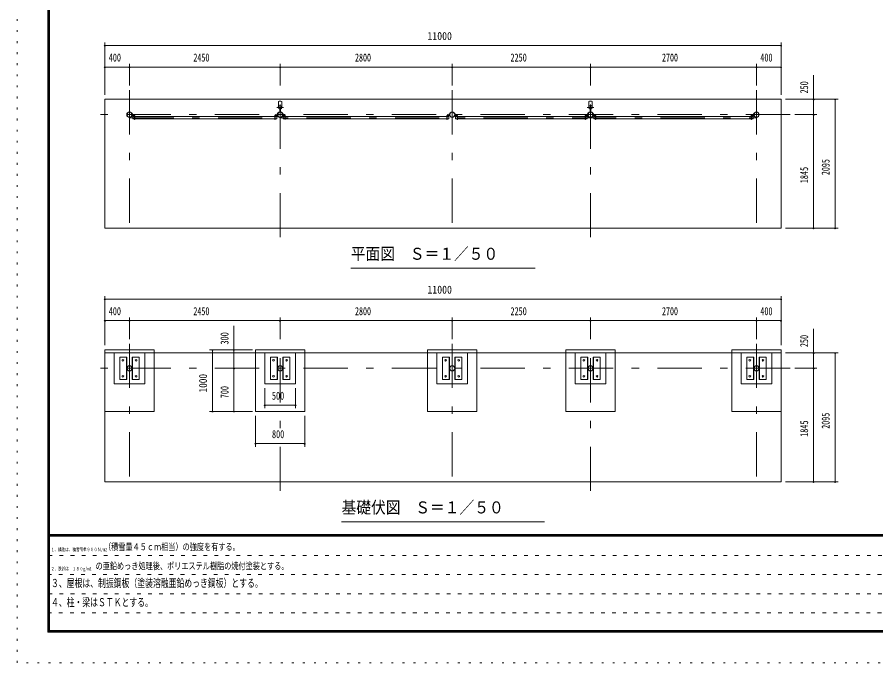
# Model space of a CAD drawing. Units: millimetres, scale not verified, with parts at other scales. Extents: x -25342 to 25343, y -10500 to 10500.
# Drawn here: x -4357 to 9613, y -10500 to 0 of the extents above; entities that cross this region are included whole.
import ezdxf
from ezdxf.enums import TextEntityAlignment as Align

# ---------------------------------------------------------------- set-up
doc = ezdxf.new("R2010")
doc.units = ezdxf.units.MM
doc.header["$LTSCALE"] = 60
for name, pattern in [('USER1', [3, 1, -2]), ('USER3', [24, 12, -5, 2, -5]), ('USER4', [3, 0.5, -2.5])]:
    doc.linetypes.add(name, pattern=pattern)
doc.layers.add('0-1_0-F1TEXT', color=7, linetype='Continuous')
for name, color, linetype, lineweight in [('0-2_1-05BOLD', 7, 'Continuous', 18), ('0-3_1-25CENTER', 3, 'USER3', 18), ('0-5_1-55DIM', 3, 'Continuous', 18), ('0-C_F-F1PAPER', 5, 'Continuous', 18), ('0-D_F-E_J_ADD', 5, 'USER4', 18)]:
    doc.layers.add(name, color=color, linetype=linetype, lineweight=lineweight)
doc.styles.add('ＭＳ ゴシック', font='')
doc.styles.get('ＭＳ ゴシック').set_extended_font_data('MS Gothic')

msp = doc.modelspace()

# ---------------------------------------------------------------- linework, layer by layer
at = {"layer": '0-2_1-05BOLD'}
for p, q in [((-107.24, -1373.23), (-107.24, -1457.81)), ((-52.24, -1457.81), (-52.24, -1373.23)), ((4942.77, -1373.23), (4942.77, -1457.81)), ((4997.77, -1457.81), (4997.77, -1373.23)), ((-84.34, -1539.41), (-84.34, -1496.06)), ((-82.74, -1494.67), (-82.74, -1540.88)), ((-76.74, -1540.88), (-76.74, -1494.67)), ((-75.14, -1496.06), (-75.14, -1539.41)), ((4965.66, -1539.41), (4965.66, -1496.06)), ((4967.26, -1494.67), (4967.26, -1540.88)), ((4973.26, -1540.88), (4973.26, -1494.67)), ((4974.86, -1496.06), (4974.86, -1539.41)), ((-2479.98, -1595.33), (-2450.39, -1595.33)), ((-2450.39, -1598.53), (-2479.98, -1598.53)), ((-2445.19, -1613.13), (-164.29, -1613.13)), ((-164.29, -1655.83), (-2445.19, -1655.83)), ((-161.09, -1613.13), (-132.24, -1613.13)), ((-129.49, -1595.33), (-159.08, -1595.33)), ((-159.08, -1598.53), (-129.49, -1598.53)), ((-29.99, -1595.33), (-0.39, -1595.33)), ((-0.39, -1598.53), (-29.99, -1598.53)), ((2635.71, -1613.13), (4.81, -1613.13)), ((4.81, -1655.83), (2635.71, -1655.83)), ((2667.76, -1613.13), (2638.91, -1613.13)), ((2670.51, -1595.33), (2640.91, -1595.33)), ((2640.91, -1598.53), (2670.51, -1598.53)), ((2799.61, -1595.33), (2770.01, -1595.33)), ((2770.01, -1598.53), (2799.61, -1598.53)), ((4885.71, -1613.13), (2804.81, -1613.13)), ((2804.81, -1655.83), (4885.71, -1655.83)), ((4917.76, -1613.13), (4888.91, -1613.13)), ((4920.51, -1595.33), (4890.91, -1595.33)), ((4890.91, -1598.53), (4920.51, -1598.53)), ((5020.02, -1595.33), (5049.62, -1595.33)), ((5049.62, -1598.53), (5020.02, -1598.53)), ((7585.71, -1613.13), (5054.82, -1613.13)), ((5054.82, -1655.83), (7585.71, -1655.83)), ((7617.77, -1613.13), (7588.92, -1613.13)), ((7620.51, -1595.33), (7590.91, -1595.33)), ((7590.91, -1598.53), (7620.51, -1598.53)), ((7625.71, -1573.33), (7625.71, -1593.33)), ((8070.27, -5460.33), (-2929.73, -5460.33)), ((-2779.73, -5960.33), (-2779.73, -5460.33)), ((-2578.78, -5530.32), (-2578.78, -5890.33)), ((-2480.68, -5890.33), (-2480.68, -5530.32)), ((-329.73, -5960.33), (-329.73, -5460.33)), ((-128.78, -5530.32), (-128.78, -5890.33)), ((-30.68, -5890.33), (-30.68, -5530.32)), ((2470.26, -5960.33), (2470.26, -5460.33)), ((2671.21, -5530.32), (2671.21, -5890.33)), ((2769.31, -5890.33), (2769.31, -5530.32)), ((4720.26, -5960.33), (4720.26, -5460.33)), ((4921.21, -5530.32), (4921.21, -5890.33)), ((5019.31, -5890.33), (5019.31, -5530.32)), ((7420.27, -5960.33), (7420.27, -5460.33)), ((7621.22, -5530.32), (7621.22, -5890.33)), ((7719.32, -5890.33), (7719.32, -5530.32)), ((7920.26, -5960.33), (7920.26, -5460.33)), ((7420.27, -5960.33), (7920.26, -5960.33))]:
    msp.add_line(p, q, dxfattribs=at)
for points in [[(8070.26, -1335.33), (8070.26, -3430.33), (-2929.74, -3430.33), (-2929.74, -1335.33)], [(-479.73, -6410.33), (320.27, -6410.33), (320.27, -5410.33), (-479.73, -5410.33)], [(2320.26, -6410.33), (2320.26, -5410.33), (3120.26, -5410.33), (3120.26, -6410.33)], [(4570.26, -6410.33), (5370.27, -6410.33), (5370.27, -5410.33), (4570.26, -5410.33)], [(-2686.28, -5530.32), (-2686.28, -5890.33), (-2574.28, -5890.33), (-2574.28, -5530.32)], [(-2485.18, -5890.33), (-2373.18, -5890.33), (-2373.18, -5530.32), (-2485.18, -5530.32)], [(-236.28, -5530.32), (-124.28, -5530.32), (-124.28, -5890.33), (-236.28, -5890.33)], [(-35.18, -5890.33), (76.81, -5890.33), (76.81, -5530.32), (-35.18, -5530.32)], [(2563.71, -5530.32), (2675.71, -5530.32), (2675.71, -5890.33), (2563.71, -5890.33)], [(2764.81, -5890.33), (2876.81, -5890.33), (2876.81, -5530.32), (2764.81, -5530.32)], [(4813.72, -5530.32), (4925.71, -5530.32), (4925.71, -5890.33), (4813.72, -5890.33)], [(5014.81, -5890.33), (5014.81, -5530.32), (5126.81, -5530.32), (5126.81, -5890.33)], [(7625.71, -5530.32), (7625.71, -5890.33), (7513.72, -5890.33), (7513.72, -5530.32)], [(7826.82, -5890.33), (7714.82, -5890.33), (7714.82, -5530.32), (7826.82, -5530.32)]]:
    msp.add_lwpolyline(points, close=True, dxfattribs=at)
for points in [[(-2481.99, -1593.33), (-2481.99, -1573.33), (-2485.19, -1573.33), (-2485.19, -1593.33)], [(-2448.38, -1655.83), (-2477.23, -1655.83), (-2477.23, -1613.13), (-2448.38, -1613.13)], [(-2445.19, -1600.53), (-2445.19, -1666.33), (-2448.39, -1666.33), (-2448.39, -1600.53)], [(-161.09, -1600.53), (-161.09, -1666.33), (-164.29, -1666.33), (-164.29, -1600.53)], [(-132.24, -1613.13), (-132.24, -1655.83), (-161.09, -1655.83)], [(-124.29, -1593.33), (-124.29, -1573.33), (-127.48, -1573.33), (-127.48, -1593.33)], [(-31.99, -1593.33), (-31.99, -1573.33), (-35.19, -1573.33), (-35.19, -1593.33)], [(1.61, -1613.13), (-27.24, -1613.13), (-27.24, -1655.83), (1.61, -1655.83)], [(4.81, -1600.53), (4.81, -1666.33), (1.61, -1666.33), (1.61, -1600.53)], [(2638.91, -1600.53), (2638.91, -1666.33), (2635.71, -1666.33), (2635.71, -1600.53)], [(2638.91, -1655.83), (2667.76, -1655.83), (2667.76, -1613.13)], [(2675.71, -1593.33), (2675.71, -1573.33), (2672.51, -1573.33), (2672.51, -1593.33)], [(2768.01, -1593.33), (2768.01, -1573.33), (2764.81, -1573.33), (2764.81, -1593.33)], [(2801.61, -1613.13), (2772.76, -1613.13), (2772.76, -1655.83), (2801.61, -1655.83)], [(2801.61, -1600.53), (2801.61, -1666.33), (2804.81, -1666.33), (2804.81, -1600.53)], [(4888.91, -1600.53), (4888.91, -1666.33), (4885.71, -1666.33), (4885.71, -1600.53)], [(4888.91, -1655.83), (4917.76, -1655.83), (4917.76, -1613.13)], [(4925.71, -1593.33), (4925.71, -1573.33), (4922.51, -1573.33), (4922.51, -1593.33)], [(5018.02, -1593.33), (5018.02, -1573.33), (5014.82, -1573.33), (5014.82, -1593.33)], [(5051.62, -1613.13), (5022.77, -1613.13), (5022.77, -1655.83), (5051.62, -1655.83)], [(5054.82, -1600.53), (5054.82, -1666.33), (5051.62, -1666.33), (5051.62, -1600.53)], [(7588.92, -1600.53), (7588.92, -1666.33), (7585.71, -1666.33), (7585.71, -1600.53)], [(7588.92, -1655.83), (7617.77, -1655.83), (7617.77, -1613.13)], [(7622.51, -1593.33), (7622.51, -1573.33), (7625.71, -1573.33)], [(-2929.73, -5410.33), (-2929.73, -7555.33), (8070.27, -7555.33), (8070.27, -5410.33), (7270.27, -5410.33), (7270.27, -6410.33), (8070.27, -6410.33)], [(-2929.73, -5410.33), (-2129.73, -5410.33), (-2129.73, -6410.33), (-2929.73, -6410.33)], [(-2279.73, -5460.33), (-2279.73, -5960.33), (-2779.73, -5960.33)], [(170.27, -5460.33), (170.27, -5960.33), (-329.73, -5960.33)], [(2970.26, -5460.33), (2970.26, -5960.33), (2470.26, -5960.33)], [(5220.26, -5460.33), (5220.26, -5960.33), (4720.26, -5960.33)]]:
    msp.add_lwpolyline(points, dxfattribs=at)
for centre, radius in [((-79.74, -1467.33), 27.5), ((-79.74, -1435.98), 2.25), ((4970.27, -1467.33), 27.5), ((4970.27, -1435.98), 2.25), ((-2529.74, -1585.33), 44.55), ((-2529.74, -1585.33), 40.35), ((-79.74, -1585.33), 44.55), ((-79.74, -1585.33), 40.35), ((-79.74, -1633.73), 2.25), ((2720.27, -1585.33), 44.55), ((2720.27, -1585.33), 40.35), ((4970.27, -1585.33), 44.55), ((4970.27, -1585.33), 40.35), ((4970.27, -1633.73), 2.25), ((7670.26, -1585.33), 44.55), ((7670.26, -1585.33), 40.35), ((-2636.23, -5580.33), 14.5), ((-2423.23, -5580.33), 14.5), ((-186.23, -5580.33), 14.5), ((26.77, -5580.33), 14.5), ((2613.76, -5580.33), 14.5), ((2826.77, -5580.33), 14.5), ((4863.77, -5580.33), 14.5), ((5076.77, -5580.33), 14.5), ((7563.77, -5580.33), 14.5), ((7776.77, -5580.33), 14.5), ((-2529.73, -5710.33), 44.55), ((-2529.73, -5710.33), 40.35), ((-79.73, -5710.33), 44.55), ((-79.73, -5710.33), 40.35), ((2720.27, -5710.33), 44.55), ((2720.27, -5710.33), 40.35), ((4970.27, -5710.33), 44.55), ((4970.27, -5710.33), 40.35), ((7670.27, -5710.33), 44.55), ((7670.27, -5710.33), 40.35), ((-2636.23, -5840.32), 14.5), ((-2423.23, -5840.32), 14.5), ((-186.23, -5840.32), 14.5), ((26.77, -5840.32), 14.5), ((2613.76, -5840.32), 14.5), ((2826.77, -5840.32), 14.5), ((4863.77, -5840.32), 14.5), ((5076.77, -5840.32), 14.5), ((7563.77, -5840.32), 14.5), ((7776.77, -5840.32), 14.5)]:
    msp.add_circle(centre, radius, dxfattribs=at)
for centre, radius, start, end in [((-79.74, -1408.72), 44.9, 52.23544, 127.76454), ((4970.27, -1408.72), 44.9, 52.23544, 127.76454), ((-79.74, -1467.33), 29.1, 90, 260.90512), ((-79.74, -1484.73), 44.9, 109.58864, 127.76454), ((-79.74, -1435.98), 3.85, 270, 218.65778), ((-79.74, -1467.33), 29.1, 279.09488, 84.06984), ((-79.74, -1484.73), 44.9, 52.23544, 70.41136), ((4970.27, -1467.33), 29.1, 90, 260.90512), ((4970.27, -1484.73), 44.9, 109.58864, 127.76454), ((4970.27, -1435.98), 3.85, 270, 218.65778), ((4970.27, -1467.33), 29.1, 279.09488, 84.06984), ((4970.27, -1484.73), 44.9, 52.23544, 70.41136), ((-2479.98, -1593.33), 5.2, 180, 270), ((-2479.98, -1593.33), 2, 180, 270), ((-2450.39, -1600.53), 5.2, 0, 90), ((-2450.39, -1600.53), 2, 0, 90), ((-159.08, -1600.53), 5.2, 90, 180), ((-159.08, -1600.53), 2, 90, 180), ((-129.49, -1593.33), 2, 270, 0), ((-129.49, -1593.33), 5.2, 270, 0), ((-79.74, -1585.33), 46.15, 95.72713, 270.00108), ((-79.74, -1633.73), 3.85, 142.09248, 90), ((-79.74, -1585.33), 46.15, 273.78915, 84.28163), ((-29.99, -1593.33), 5.2, 180, 270), ((-29.99, -1593.33), 2, 180, 270), ((-0.39, -1600.53), 5.2, 0, 90), ((-0.39, -1600.53), 2, 0, 90), ((2640.91, -1600.53), 5.2, 90, 180), ((2640.91, -1600.53), 2, 90, 180), ((2670.51, -1593.33), 2, 270, 0), ((2670.51, -1593.33), 5.2, 270, 0), ((2770.01, -1593.33), 5.2, 180, 270), ((2770.01, -1593.33), 2, 180, 270), ((2799.61, -1600.53), 5.2, 0, 90), ((2799.61, -1600.53), 2, 0, 90), ((4890.91, -1600.53), 5.2, 90, 180), ((4890.91, -1600.53), 2, 90, 180), ((4920.51, -1593.33), 2, 270, 0), ((4920.51, -1593.33), 5.2, 270, 0), ((4970.27, -1585.33), 46.15, 95.72713, 270.00108), ((4970.27, -1633.73), 3.85, 142.09248, 90), ((4970.27, -1585.33), 46.15, 273.78915, 84.28163), ((5020.02, -1593.33), 5.2, 180, 270), ((5020.02, -1593.33), 2, 180, 270), ((5049.62, -1600.53), 5.2, 0, 90), ((5049.62, -1600.53), 2, 0, 90), ((7590.91, -1600.53), 5.2, 90, 180), ((7590.91, -1600.53), 2, 90, 180), ((7620.51, -1593.33), 2, 270, 0), ((7620.51, -1593.33), 5.2, 270, 0)]:
    msp.add_arc(centre, radius, start, end, dxfattribs=at)
at = {"layer": '0-3_1-25CENTER'}
for p, q in [((-2529.74, -1185.33), (-2529.74, -3580.33)), ((-79.74, -3580.33), (-79.74, -1185.33)), ((2720.27, -1185.33), (2720.27, -3580.33)), ((4970.27, -3580.33), (4970.27, -1185.33)), ((7670.26, -1185.33), (7670.26, -3580.33)), ((-24.74, -1467.33), (-134.74, -1467.33)), ((-90.5, -1517.8), (-68.98, -1517.8)), ((4915.27, -1467.33), (5025.27, -1467.33)), ((4981.03, -1517.8), (4959.5, -1517.8)), ((8220.26, -1585.33), (-3079.74, -1585.33)), ((-2529.74, -1634.48), (7670.26, -1634.48)), ((-2460.19, -1576.33), (-2460.19, -1618.13)), ((-149.29, -1618.13), (-149.29, -1576.33)), ((-10.19, -1576.33), (-10.19, -1618.13)), ((2650.71, -1618.13), (2650.71, -1576.33)), ((2789.81, -1576.33), (2789.81, -1618.13)), ((4900.71, -1576.33), (4900.71, -1618.13)), ((5039.82, -1618.13), (5039.82, -1576.33)), ((7600.71, -1618.13), (7600.71, -1576.33)), ((-2529.73, -5310.33), (-2529.73, -7705.33)), ((-79.73, -7705.33), (-79.73, -5310.33)), ((2720.27, -5310.33), (2720.27, -7705.33)), ((4970.27, -7705.33), (4970.27, -5310.33)), ((7670.27, -5310.33), (7670.27, -7705.33)), ((8220.26, -5710.33), (-3079.73, -5710.33))]:
    msp.add_line(p, q, dxfattribs=at)
at = {"layer": '0-5_1-55DIM'}
for p, q in [((-2929.74, -410.33), (-2929.74, -1260.33)), ((8070.26, -1260.33), (8070.26, -410.33)), ((-2919.74, -460.33), (-2939.74, -460.33)), ((8070.26, -460.33), (-2929.74, -460.33)), ((8080.26, -460.33), (8060.26, -460.33)), ((-2919.74, -810.33), (-2939.74, -810.33)), ((-2929.74, -810.33), (8070.26, -810.33)), ((-2519.74, -810.33), (-2539.74, -810.33)), ((-2529.74, -1110.33), (-2529.74, -760.33)), ((-69.74, -810.33), (-89.74, -810.33)), ((-79.74, -1110.33), (-79.74, -760.33)), ((2730.26, -810.33), (2710.26, -810.33)), ((2720.27, -760.33), (2720.27, -1110.33)), ((4980.27, -810.33), (4960.27, -810.33)), ((4970.27, -1110.33), (4970.27, -760.33)), ((7680.26, -810.33), (7660.26, -810.33)), ((7670.26, -760.33), (7670.26, -1110.33)), ((8080.26, -810.33), (8060.26, -810.33)), ((8600.26, -942.83), (8600.26, -3430.33)), ((9000.26, -1335.33), (8145.26, -1335.33)), ((8610.26, -1335.33), (8590.26, -1335.33)), ((8960.26, -1335.33), (8940.26, -1335.33)), ((8950.26, -3430.33), (8950.26, -1335.33)), ((8650.26, -1585.33), (8295.26, -1585.33)), ((8610.26, -1585.33), (8590.26, -1585.33)), ((8145.26, -3430.33), (9000.26, -3430.33)), ((8610.26, -3430.33), (8590.26, -3430.33)), ((8960.26, -3430.33), (8940.26, -3430.33)), ((4070.26, -4080.33), (1070.26, -4080.33)), ((-2919.73, -4585.33), (-2939.73, -4585.33)), ((-2929.73, -5335.33), (-2929.73, -4535.33)), ((-2929.73, -4585.33), (8070.27, -4585.33)), ((8080.27, -4585.33), (8060.27, -4585.33)), ((8070.27, -4535.33), (8070.27, -5335.33)), ((-2529.73, -4885.33), (-2529.73, -5235.33)), ((-79.73, -5235.33), (-79.73, -4885.33)), ((2720.27, -4885.33), (2720.27, -5235.33)), ((4970.27, -5235.33), (4970.27, -4885.33)), ((7670.27, -4885.33), (7670.27, -5235.33)), ((-2919.73, -4935.33), (-2939.73, -4935.33)), ((8070.27, -4935.33), (-2929.73, -4935.33)), ((-2519.73, -4935.33), (-2539.73, -4935.33)), ((-829.73, -5017.83), (-829.73, -6410.33)), ((-69.73, -4935.33), (-89.73, -4935.33)), ((2730.26, -4935.33), (2710.26, -4935.33)), ((4980.27, -4935.33), (4960.27, -4935.33)), ((7680.27, -4935.33), (7660.27, -4935.33)), ((8080.27, -4935.33), (8060.27, -4935.33)), ((8600.26, -7555.33), (8600.26, -5067.83)), ((-1229.73, -5410.33), (-529.73, -5410.33)), ((-1169.73, -5410.33), (-1189.73, -5410.33)), ((-1179.73, -6410.33), (-1179.73, -5410.33)), ((-1179.73, -6410.33), (-1179.73, -5410.33)), ((-819.73, -5410.33), (-839.73, -5410.33)), ((-829.73, -5710.33), (-829.73, -5410.33)), ((8145.26, -5460.33), (9000.26, -5460.33)), ((8610.26, -5460.33), (8590.26, -5460.33)), ((8960.26, -5460.33), (8940.26, -5460.33)), ((8950.26, -5460.33), (8950.26, -7555.33)), ((-554.73, -5710.33), (-879.74, -5710.33)), ((-819.73, -5710.33), (-839.73, -5710.33)), ((-829.73, -6410.33), (-829.73, -5710.33)), ((8295.26, -5710.33), (8650.26, -5710.33)), ((8610.26, -5710.33), (8590.26, -5710.33)), ((-329.73, -6035.33), (-329.73, -6360.33)), ((170.27, -6360.33), (170.27, -6035.33)), ((-529.73, -6410.33), (-1229.73, -6410.33)), ((-1169.73, -6410.33), (-1189.73, -6410.33)), ((-819.73, -6410.33), (-839.73, -6410.33)), ((-319.73, -6310.33), (-339.73, -6310.33)), ((-329.73, -6310.33), (170.27, -6310.33)), ((-329.73, -6310.33), (170.27, -6310.33)), ((180.26, -6310.33), (160.26, -6310.33)), ((-479.73, -6985.33), (-479.73, -6485.33)), ((320.27, -6485.33), (320.27, -6985.33)), ((-469.73, -6935.33), (-489.73, -6935.33)), ((-479.73, -6935.33), (320.27, -6935.33)), ((320.27, -6935.33), (-479.73, -6935.33)), ((330.27, -6935.33), (310.27, -6935.33)), ((9000.26, -7555.33), (8145.26, -7555.33)), ((8610.26, -7555.33), (8590.26, -7555.33)), ((8960.26, -7555.33), (8940.26, -7555.33)), ((920.26, -8205.33), (4220.26, -8205.33))]:
    msp.add_line(p, q, dxfattribs=at)
for centre in [(-2929.74, -460.33), (8070.26, -460.33), (-2929.74, -810.33), (-2529.74, -810.33), (-79.74, -810.33), (2720.26, -810.33), (4970.27, -810.33), (7670.26, -810.33), (8070.26, -810.33), (8600.26, -1335.33), (8950.26, -1335.33), (8600.26, -1585.33), (8600.26, -3430.33), (8950.26, -3430.33), (-2929.73, -4585.33), (8070.27, -4585.33), (-2929.73, -4935.33), (-2529.73, -4935.33), (-79.73, -4935.33), (2720.26, -4935.33), (4970.27, -4935.33), (7670.27, -4935.33), (8070.27, -4935.33), (-1179.73, -5410.33), (-829.73, -5410.33), (8600.26, -5460.33), (8950.26, -5460.33), (-829.73, -5710.33), (8600.26, -5710.33), (-1179.73, -6410.33), (-829.73, -6410.33), (-329.73, -6310.33), (170.26, -6310.33), (-479.73, -6935.33), (320.27, -6935.33), (8600.26, -7555.33), (8950.26, -7555.33)]:
    msp.add_arc(centre, 10, 180, 0, dxfattribs=at)
at = {"layer": '0-C_F-F1PAPER'}
for p, q in [((24817.6, -8415), (-3832.4, -8415)), ((-3832.4, -8417.5), (24817.6, -8417.5)), ((24817.6, -8420), (-3832.4, -8420)), ((-3832.4, -8422.5), (24817.6, -8422.5)), ((24817.6, -8425), (-3832.4, -8425)), ((-3832.4, -8427.5), (24817.6, -8427.5)), ((24817.6, -8430), (-3832.4, -8430)), ((-3832.4, -8432.5), (24817.6, -8432.5)), ((24817.6, -8435), (-3832.4, -8435)), ((-3832.4, -8437.5), (24817.6, -8437.5)), ((24817.6, -8440), (-3832.4, -8440))]:
    msp.add_line(p, q, dxfattribs=at)
at = {"layer": '0-C_F-F1PAPER', "color": 6, "linetype": 'USER1'}
for p, q in [((14392.6, -8752), (-3857.4, -8752)), ((-3857.4, -9064), (14392.6, -9064)), ((14392.6, -9376), (-3857.4, -9376)), ((-3857.4, -9688), (11884.6, -9688))]:
    msp.add_line(p, q, dxfattribs=at)
at = {"layer": '0-C_F-F1PAPER'}
for points in [[(24842.6, -10000), (-3857.4, -10000), (-3857.4, 10100), (24842.6, 10100)], [(24840.1, -9997.5), (24840.1, 10097.5), (-3854.9, 10097.5), (-3854.9, -9997.5)], [(24837.6, -9995), (24837.6, 10095), (-3852.4, 10095), (-3852.4, -9995)], [(24835.1, -9992.5), (24835.1, 10092.5), (-3849.9, 10092.5), (-3849.9, -9992.5)], [(24832.6, -9990), (24832.6, 10090), (-3847.4, 10090), (-3847.4, -9990)], [(24830.1, -9987.5), (24830.1, 10087.5), (-3844.9, 10087.5), (-3844.9, -9987.5)], [(24827.6, -9985), (24827.6, 10085), (-3842.4, 10085), (-3842.4, -9985)], [(24825.1, -9982.5), (24825.1, 10082.5), (-3839.9, 10082.5), (-3839.9, -9982.5)], [(24822.6, -9980), (24822.6, 10080), (-3837.4, 10080), (-3837.4, -9980)], [(24820.1, -9977.5), (24820.1, 10077.5), (-3834.9, 10077.5), (-3834.9, -9977.5)], [(24817.6, -9975), (24817.6, 10075), (-3832.4, 10075), (-3832.4, -9975)]]:
    msp.add_lwpolyline(points, close=True, dxfattribs=at)
at = {"layer": '0-D_F-E_J_ADD'}
msp.add_lwpolyline([(25342.6, -10500), (-4357.4, -10500), (-4357.4, 10500), (25342.6, 10500)], close=True, dxfattribs=at)

# ---------------------------------------------------------------- texts
at = {"layer": '0-1_0-F1TEXT', "style": 'ＭＳ ゴシック'}
for s, height, width, p in [('１、構造は、積雪荷重９００Ｎ/m2', 55.35, 0.75, (-3807.4, -8702)), ('（積雪量４５ｃｍ相当）の強度を有する。', 110.7, 0.75, (-2944.91, -8702)), ('２、鉄部は\u3000１８０g/m2', 55.35, 0.75, (-3807.4, -9014)), ('\u3000の亜鉛めっき処理後、ポリエステル樹脂の焼付塗装とする。', 110.7, 0.75, (-3197.8, -9014)), ('３、屋根は、制振鋼板（塗装溶融亜鉛めっき鋼板）とする。', 130.2, 0.7, (-3807.4, -9308.23)), ('４、柱・梁はＳＴＫとする。', 130.2, 0.7, (-3807.4, -9620.23))]:
    msp.add_text(s, height=height, dxfattribs=dict(at, width=width)).set_placement(p, align=Align.BOTTOM_LEFT)
at = {"layer": '0-5_1-55DIM', "color": 7, "style": 'ＭＳ ゴシック'}
for s, height, width, p in [('11000', 130.2, 0.9, (2317.21, -410.33)), ('400', 130.2, 0.75, (-2867.36, -760.33)), ('2450', 130.2, 0.7, (-1490.75, -760.33)), ('2800', 130.2, 0.7, (1138.99, -760.33)), ('2250', 130.2, 0.65, (3668.58, -760.33)), ('2700', 130.2, 0.7, (6133.66, -760.33)), ('400', 130.2, 0.75, (7732.63, -760.33)), ('平面図\u3000Ｓ＝１／５０', 195.4, 0.9, (1070.26, -4003.68)), ('11000', 130.2, 0.9, (2317.22, -4535.33)), ('400', 130.2, 0.75, (-2867.36, -4885.33)), ('2450', 130.2, 0.7, (-1490.74, -4885.33)), ('2800', 130.2, 0.7, (1139, -4885.33)), ('2250', 130.2, 0.65, (3668.58, -4885.33)), ('2700', 130.2, 0.7, (6133.67, -4885.33)), ('400', 130.2, 0.75, (7732.64, -4885.33)), ('500', 130.2, 0.75, (-212.18, -6260.33)), ('800', 130.2, 0.75, (-211.14, -6885.33)), ('基礎伏図\u3000Ｓ＝１／５０', 195.4, 0.9, (920.26, -8128.68))]:
    msp.add_text(s, height=height, dxfattribs=dict(at, width=width)).set_placement(p, align=Align.BOTTOM_LEFT)
for s, width, p in [('250', 0.65, (8550.26, -1240.91)), ('2095', 0.7, (8900.26, -2568.84)), ('1845', 0.75, (8550.26, -2700.06)), ('300', 0.75, (-879.73, -5323.18)), ('250', 0.65, (8550.26, -5365.91)), ('1000', 0.85, (-1229.73, -6103.13)), ('700', 0.75, (-879.73, -6197.33)), ('2095', 0.7, (8900.26, -6693.84)), ('1845', 0.75, (8550.26, -6825.05))]:
    msp.add_text(s, height=130.2, rotation=90, dxfattribs=dict(at, width=width)).set_placement(p, align=Align.BOTTOM_LEFT)

doc.saveas('drawing.dxf')
